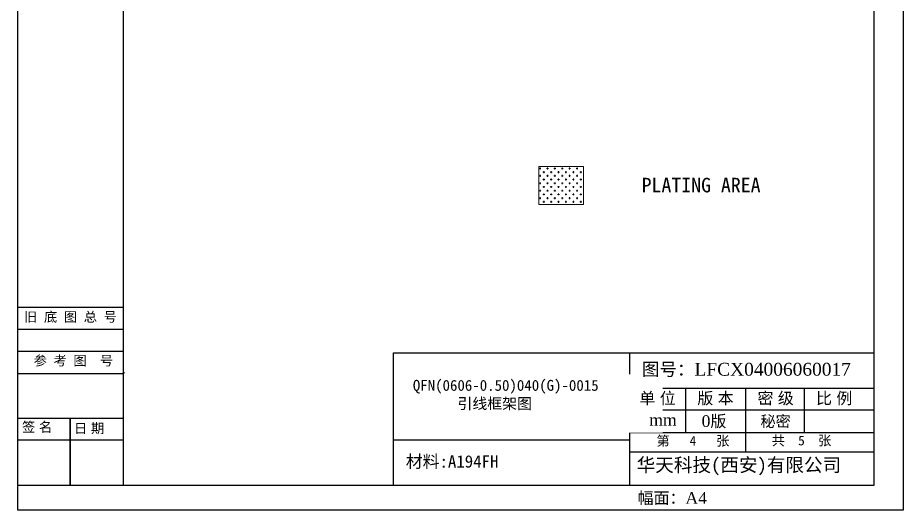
# Model space of a CAD drawing. Header units: millimetres. Extents: x 586 to 984, y 385 to 645.
# Drawn here: x 866.36 to 881.55, y 597.24 to 605.7 of the extents above; entities that cross this region are included whole.
import ezdxf
from ezdxf.enums import TextEntityAlignment as Align

# ---------------------------------------------------------------- set-up
doc = ezdxf.new("R2010")
doc.units = ezdxf.units.MM
doc.layers.add('1', color=7, linetype='Continuous')
doc.layers.add('PLATING', color=3, linetype='Continuous')
doc.layers.add('DIM', color=4, linetype='Continuous', lineweight=18)
doc.styles.add('Times New Roman', font='times.ttf')
doc.styles.add('宋体', font='')
doc.styles.get('宋体').set_extended_font_data('SimSun')

msp = doc.modelspace()

# ---------------------------------------------------------------- hatches: boundary and pattern name
at = {"layer": 'PLATING', "linetype": 'ByBlock', "lineweight": 0}
h = msp.add_hatch(dxfattribs=at)
h.set_pattern_fill('CROSS', color=3, scale=0.01)
h.set_pattern_definition([(0, (-1358.12065, 800.211495), (0.0635, 0.0635), [0.03175, -0.09525]), (90, (-1358.10477, 800.19562), (-0.0635, 0.0635), [0.03175, -0.09525])])
h.paths.add_polyline_path([(876.0642, 603.1406), (875.2983, 603.1406), (875.2983, 602.4896), (876.0642, 602.4896)])

# ---------------------------------------------------------------- linework, layer by layer
for p, q in [((868.1729, 600.724, -0.025), (866.3575, 600.724, -0.025)), ((868.1729, 600.3438, -0.025), (866.3575, 600.3438, -0.025)), ((868.1729, 599.9637, -0.025), (866.3575, 599.9637, -0.025)), ((872.8027, 597.6647, -0.025), (872.8027, 599.9445, -0.025)), ((872.8027, 599.9445, -0.025), (881.0422, 599.9445, -0.025)), ((876.8535, 599.9445, -0.025), (876.8535, 597.6647, -0.025)), ((868.1729, 599.5835, -0.025), (866.3575, 599.5835, -0.025)), ((868.1823, 599.6034, -0.025), (868.1823, 599.5921, -0.025)), ((876.8535, 599.3344, -0.025), (881.0422, 599.3344, -0.025)), ((877.8119, 599.3267, -0.025), (877.8119, 598.5769, -0.025)), ((878.8434, 599.3267, -0.025), (878.8434, 598.2433, -0.025)), ((879.8482, 599.3267, -0.025), (879.8482, 598.5769, -0.025)), ((876.8535, 598.9617, -0.025), (881.0422, 598.9617, -0.025)), ((866.3575, 598.824, -0.025), (868.1729, 598.8232, -0.025)), ((867.2553, 598.824, -0.025), (867.2553, 597.6726, -0.025)), ((867.2553, 597.6726, -0.025), (867.2553, 598.8127, -0.025)), ((876.8535, 598.5769, -0.025), (881.0422, 598.5769, -0.025)), ((868.1729, 598.4423, -0.025), (866.3575, 598.4423, -0.025)), ((876.8535, 598.4423, -0.025), (872.8027, 598.4423, -0.025)), ((876.8535, 598.2433, -0.025), (881.0422, 598.2433, -0.025)), ((868.1717, 597.6635, -0.025), (866.3627, 597.6635, -0.025))]:
    msp.add_line(p, q)
at = {"elevation": -0.025}
for points in [[(866.3575, 618.3337), (881.548, 618.3337), (881.548, 597.2397), (866.3575, 597.2397)], [(868.1729, 617.906), (881.0422, 617.906), (881.0422, 597.6647), (868.1729, 597.6647)]]:
    msp.add_lwpolyline(points, close=True, dxfattribs=at)
at = {"layer": '1', "color": 7, "lineweight": 0}
for p, q in [((875.2983, 603.1406, -0.1091), (875.2983, 602.4896, -0.1091)), ((876.0642, 603.1406, -0.1091), (875.2983, 603.1406, -0.1091)), ((876.0642, 602.4896, -0.1091), (876.0642, 603.1406, -0.1091)), ((875.2983, 602.4896, -0.1091), (876.0642, 602.4896, -0.1091))]:
    msp.add_line(p, q, dxfattribs=at)

# ---------------------------------------------------------------- texts
at = {"style": 'Times New Roman'}
for s, height, p in [('图号：LFCX04006060017', 0.2205, (877.0643, 599.5507, -0.1201)), ('单 位', 0.20047, (877.0215, 599.0634, -0.025)), ('版 本', 0.20047, (878.0157, 599.0634, -0.025)), ('密 级', 0.20047, (879.0473, 599.0634, -0.025)), ('比 例', 0.20047, (880.052, 599.0634, -0.025)), ('mm', 0.20047, (877.1903, 598.6932, -0.025)), ('0版', 0.20047, (878.0886, 598.6706, -0.025)), ('秘密', 0.19111, (879.0975, 598.6718, -0.025)), ('幅面：A4', 0.20047, (876.9908, 597.351, -0.025))]:
    msp.add_text(s, height=height, dxfattribs=at).set_placement(p)
at = {"attachment_point": 1}
for s, insert, char_height in [('{\\fSimSun|b0|i0|c134|p2;旧 底 图 总 号}', (866.4659, 600.6438, -0.025), 0.167054), ('{\\fSimSun|b0|i0|c134|p2;参 考 图  号}', (866.6301, 599.8932, -0.025), 0.167054), ('{\\fAlgerian|b0|i0|c134|p2; 签 名}', (866.369, 598.7542, -0.025), 0.167054), ('{\\fAlgerian|b0|i0|c134|p2; 日 期}', (867.2621, 598.7316, -0.025), 0.167054), ('{\\fSimSun|b0|i0|c134|p2;第   4   张}', (877.3139, 598.5157, -0.025), 0.167054), ('{\\fSimSun|b0|i0|c134|p2;共  5  张}', (879.2896, 598.5214, -0.025), 0.167054), ('{\\fSimSun|b0|i0|c134|p2;华天科技(西安)有限公司}', (876.9743, 598.1359, -0.025), 0.233876)]:
    msp.add_mtext(s, dxfattribs=dict(at, insert=insert, char_height=char_height))
at = {"insert": (873.0148, 598.1844, -0.0175), "char_height": 0.21203, "attachment_point": 1, "style": '宋体'}
msp.add_mtext('材料:A194FH', dxfattribs=at)
at = {"layer": 'DIM', "lineweight": 0}
msp.add_text('PLATING AREA', height=0.25, dxfattribs=at).set_placement((879.1002, 602.8231, -0.1091), align=Align.MIDDLE_RIGHT)

# ---------------------------------------------------------------- next in the draw order: texts
at = {"insert": (873.135, 599.4784, -0.1201), "char_height": 0.187425, "width": 4.18953, "attachment_point": 1, "style": 'Times New Roman', "bg_fill": 2}
msp.add_mtext('{\\fSimSun|b0|i0|c134|p2;\\C0;QFN(0606-0.50)040(G)-0015\\P      引线框架图\\P\\C256;  }', dxfattribs=at)

doc.saveas('drawing.dxf')
